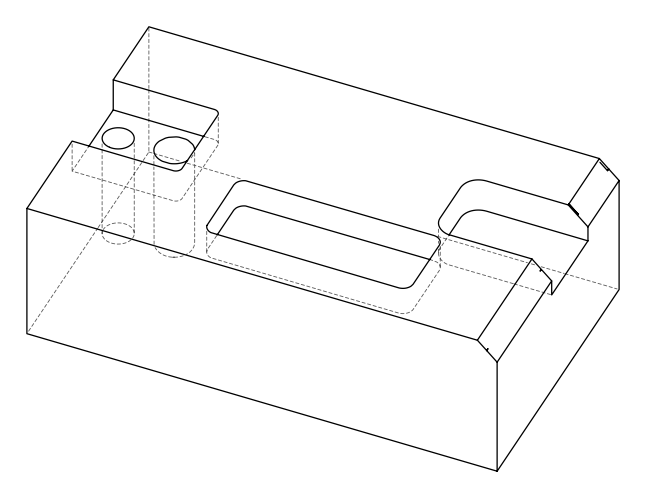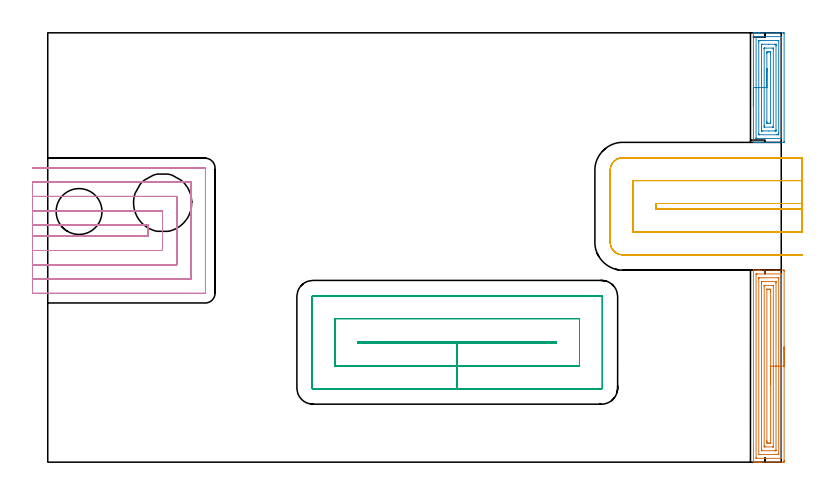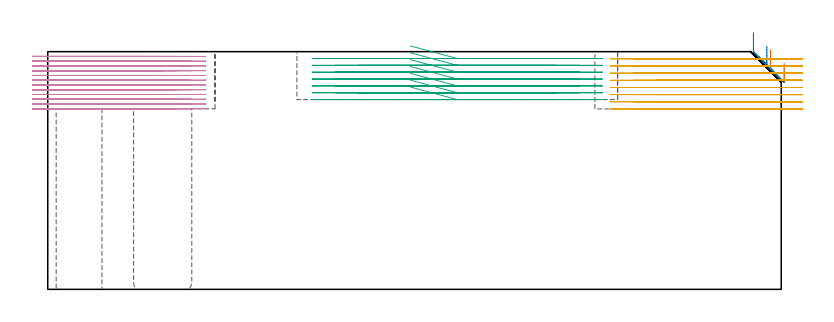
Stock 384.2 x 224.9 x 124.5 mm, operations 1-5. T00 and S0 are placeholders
(PLAN: 7 operations, 5 tool changes, 68.6 min)
(1 AREA_MILL | FG_CHAMFER_SURFACE | UGT0205_001 | 5.13 min | 13996 mm3)
(2 AREA_MILL_1 | FG_CHAMFER_SURFACE_1 | UGT0205_001 | 3.05 min | 8397 mm3)
(3 MILL_RECTANGULAR_POCKET | POCKET_RECTANGULAR_STRAIGHT | NXT0201_012 | Follow Part, ap 4, ae 75% | 13.91 min | 271774 mm3)
(4 MILL_SLOT | SLOT_PARTIAL_RECTANGULAR | NXT0201_013 | Follow Part, ap 2.5, ae 75% | 30.08 min | 198194 mm3)
(5 MILL_SLOT_1 | SLOT_PARTIAL_RECTANGULAR_1 | NXT0201_012 | Follow Part, ap 4, ae 75% | 11.74 min | 191197 mm3)
(6 MILL_THROUGH_HOLE_FROM_SOLID_MATERIAL | STEP1HOLE | NXT0201_007 | Circular | 4.25 min | 68809 mm3)
(7 INDEXABLE_INSERT_DRILL_THROUGH_HOLE_FROM_SOLID | STEP1HOLE_1 | NXT0302_019 | 0.4 min | 42776 mm3)
(TOOL UGT0205_001 | Chamfer Mill 20 x 3 x 45 deg. | D20 FL50 Z2)
(TOOL NXT0201_012 | ENDMILL 16mm [2P460-1600-NA 1630] | D16 FL38 Z6)
(TOOL NXT0201_013 | ENDMILL 10mm | D10 FL30 Z4)
(TOOL NXT0201_007 | ENDMILL 25mm [R216.25-25050GCK54P 1620] | D25 R3 FL54 Z5)
(TOOL NXT0302_019 | Index. Insert Drill 24mm [880-D2400L25-05] | D24 PA176 FL120 Z2)
(OP 1 AREA_MILL)
G17 G21 G94 G90
T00 M6
G54
G17 G0 G90 X385.7 Y60.3 S1061 M3
G43 Z134.5 H0
Z118.4
G94 G1 Y60.262 Z117.528 F250.
Y60.148 Z116.664
Y59.959 Z115.812
Y59.697 Z114.98
Y59.363 Z114.174
Y58.96 Z113.4
Y58.492 Z112.664
Y57.96 Z111.972
Y57.371 Z111.329
Y56.728 Z110.74
Y56.036 Z110.209
Y55.3 Z109.74
Y54.526 Z109.337
Y53.72 Z109.003
Y52.888 Z108.741
Y52.037 Z108.552
Y51.172 Z108.438
Y50.3 Z108.4
Y0.919
X385.699 Y0.549 Z108.401
X385.693 Y0.037 Z108.403
X385.691 Y0.008 Z108.405
X385.182 Y0.003 Z108.914
X384.635 Y0. Z109.461
X373.662 Z120.431
X372.985 Z121.113
X372.776 Z121.321
X372.099 Z121.998
X371.89 Z122.207
X371.472 Z122.627
X370.535 Z123.564
X369.844 Z124.254
X369.617 Z124.474
X369.603 Y0.008 Z124.489
X369.6 Y0.105 Z124.5
Y100.495
X369.603 Y100.592 Z124.489
X369.617 Y100.6 Z124.474
X369.843 Z124.255
X370.535 Z123.564
X371.473 Z122.626
X371.89 Z122.207
X372.099 Z121.999
X372.776 Z121.321
X372.985 Z121.113
X373.662 Z120.431
X381.468 Z112.628
X385.182 Z108.914
X385.524 Y100.597 Z108.572
X385.691 Y100.59 Z108.405
X385.699 Y100.422 Z108.399
X385.7 Y100.051 Z108.4
Y50.3
X384.286 Z109.814
Y2.326
X384.279 Y2.107 Z109.821
X384.27 Y2.01 Z109.83
X384.06 Y2.005 Z110.04
X383.735 Y2. Z110.365
X371.329 Z122.771
X371.135 Y2.002 Z122.965
X371.076 Y2.005 Z123.024
X371.021 Y2.012 Z123.079
X371.018 Y2.107 Z123.082
X371.014 Y2.315 Z123.086
Y98.274
X371.021 Y98.493 Z123.079
X371.03 Y98.59 Z123.07
X371.24 Y98.595 Z122.86
X371.566 Y98.6 Z122.535
X383.972 Z110.128
X384.165 Y98.598 Z109.935
X384.224 Y98.595 Z109.876
X384.279 Y98.588 Z109.821
X384.282 Y98.493 Z109.818
X384.286 Y98.285 Z109.814
Y50.3
X382.872 Z111.228
X382.871 Y4.643 Z111.229
X382.867 Y4.103 Z111.233
X382.865 Y4.025 Z111.235
X382.728 Y4.009 Z111.372
X382.625 Y4.001 Z111.475
X372.776 Y4. Z121.324
X372.674 Y4.001 Z121.426
X372.47 Y4.009 Z121.63
X372.434 Y4.014 Z121.666
X372.432 Y4.023 Z121.668
X372.429 Y4.053 Z121.671
Y95.957
X372.433 Y96.497 Z121.667
X372.435 Y96.575 Z121.665
X372.572 Y96.591 Z121.528
X372.675 Y96.599 Z121.425
X382.524 Y96.6 Z111.576
X382.626 Y96.599 Z111.474
X382.83 Y96.591 Z111.27
X382.866 Y96.586 Z111.234
X382.868 Y96.577 Z111.232
X382.871 Y96.547 Z111.229
X382.872 Y50.3 Z111.228
X381.457 Z112.643
Y6.768
X381.453 Y6.065 Z112.647
X381.451 Y6.021 Z112.649
X381.421 Y6.01 Z112.679
X381.326 Y6.005 Z112.774
X381.135 Y6.002 Z112.965
X380.752 Y6. Z113.348
X374.114 Y6.001 Z119.986
X373.957 Y6.003 Z120.143
X373.879 Y6.008 Z120.221
X373.849 Y6.013 Z120.251
X373.848 Y6.038 Z120.252
X373.843 Y6.586 Z120.257
Y6.768
Y93.832
X373.847 Y94.535 Z120.253
X373.849 Y94.579 Z120.251
X373.88 Y94.59 Z120.22
X373.974 Y94.595 Z120.126
X374.166 Y94.598 Z119.934
X374.548 Y94.6 Z119.552
X381.186 Y94.599 Z112.914
X381.343 Y94.597 Z112.757
X381.421 Y94.592 Z112.679
X381.451 Y94.587 Z112.649
X381.452 Y94.562 Z112.648
X381.457 Y94.014 Z112.643
Y93.832
Y50.3
X380.043 Z114.057
Y8.367
X380.04 Y8.189 Z114.06
X380.036 Y8.071 Z114.064
X380.029 Y8.009 Z114.071
X380.001 Y8.007 Z114.099
X379.865 Y8.003 Z114.235
X379.522 Y8. Z114.578
X375.976 Y8.001 Z118.124
X375.435 Y8.01 Z118.665
X375.264 Y8.02 Z118.836
X375.259 Y8.367 Z118.841
X375.258 Y8.545 Z118.842
X375.257 Y92.233 Z118.843
X375.26 Y92.412 Z118.84
X375.264 Y92.529 Z118.836
X375.271 Y92.591 Z118.829
X375.299 Y92.593 Z118.801
X375.435 Y92.597 Z118.665
X375.778 Y92.6 Z118.322
X379.324 Y92.599 Z114.776
X379.865 Y92.59 Z114.235
X380.036 Y92.58 Z114.064
X380.041 Y92.234 Z114.059
X380.043 Y92.055 Z114.058
Y50.3 Z114.057
X378.629 Z115.471
X378.628 Y10.321 Z115.472
X378.627 Y10.053 Z115.473
X378.625 Y10.021 Z115.475
X378.623 Y10.012 Z115.477
X378.605 Y10.009 Z115.495
X378.521 Y10.003 Z115.579
X378.413 Y10. Z115.687
X378.093 Z116.007
X377.527 Z116.573
X377.207 Y10.002 Z116.893
X376.886 Y10.006 Z117.214
X376.679 Y10.01 Z117.421
X376.676 Y10.143 Z117.424
X376.674 Y10.321 Z117.426
X376.671 Y10.858 Z117.429
Y11.21
X376.672 Y90.279 Z117.428
X376.673 Y90.547 Z117.427
X376.675 Y90.579 Z117.425
X376.677 Y90.588 Z117.423
X376.695 Y90.591 Z117.405
X376.78 Y90.597 Z117.32
X376.887 Y90.6 Z117.213
X377.207 Z116.893
X377.773 Z116.327
X378.093 Y90.598 Z116.007
X378.414 Y90.594 Z115.686
X378.621 Y90.59 Z115.479
X378.624 Y90.457 Z115.476
X378.626 Y90.279 Z115.474
X378.629 Y89.742 Z115.471
Y89.39
Y50.3
Y49.428 Z115.509
Y48.564 Z115.623
Y47.712 Z115.812
Y46.88 Z116.074
Y46.074 Z116.408
Y45.3 Z116.811
Y44.564 Z117.28
Y43.872 Z117.811
Y43.229 Z118.4
Y42.64 Z119.043
Y42.109 Z119.735
Y41.64 Z120.471
Y41.237 Z121.245
Y40.903 Z122.051
Y40.641 Z122.883
Y40.452 Z123.735
Y40.338 Z124.6
Y40.3 Z125.471
G0 Z134.5
M5
M2
(OP 2 AREA_MILL_1)
G17 G21 G94 G90
T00 M6
G54
G17 G0 G90 X369.6 Y186.2 S1061 M3
G43 Z134.5 H0
G94 G1 Y186.238 Z133.628 F250.
Y186.352 Z132.763
Y186.541 Z131.912
Y186.803 Z131.08
Y187.137 Z130.274
Y187.54 Z129.5
Y188.008 Z128.764
Y188.54 Z128.072
Y189.129 Z127.429
Y189.772 Z126.839
Y190.464 Z126.308
Y191.2 Z125.84
Y191.974 Z125.437
Y192.78 Z125.103
Y193.612 Z124.841
Y194.464 Z124.652
Y195.328 Z124.538
Y196.2 Z124.5
Y224.746
X369.603 Y224.891 Z124.488
X369.626 Y224.9 Z124.465
X369.957 Z124.142
X370.392 Z123.707
X371.004 Z123.091
X372.196 Z121.901
X372.776 Z121.318
X381.493 Z112.604
X385.182 Z108.915
X385.475 Y224.898 Z108.623
X385.692 Y224.89 Z108.406
X385.699 Y224.672 Z108.399
X385.7 Y168.1 Z108.4
X385.696 Y167.725 Z108.402
X385.691 Y167.51 Z108.406
X385.473 Y167.5 Z108.624
X373.372 Z120.723
X372.776 Z121.318
X372.196 Z121.901
X371.89 Z122.206
X371.31 Z122.787
X371.004 Z123.091
X370.392 Z123.707
X369.957 Z124.142
X369.626 Z124.465
X369.602 Y167.509 Z124.488
X369.6 Y167.654 Z124.5
Y196.2
X371.014 Z123.086
Y222.516
X371.018 Y222.736 Z123.082
X371.021 Y222.845 Z123.079
X371.024 Y222.89 Z123.076
X371.127 Y222.893 Z122.973
X371.51 Y222.899 Z122.59
X383.915 Z110.185
X384.153 Y222.895 Z109.947
X384.247 Y222.89 Z109.853
X384.279 Y222.886 Z109.821
X384.281 Y222.842 Z109.819
X384.284 Y222.737 Z109.816
X384.286 Y222.526 Z109.814
Y169.884
X384.282 Y169.664 Z109.818
X384.279 Y169.555 Z109.821
X384.276 Y169.51 Z109.824
X384.173 Y169.507 Z109.927
X383.79 Y169.501 Z110.31
X371.385 Z122.715
X371.147 Y169.505 Z122.953
X371.053 Y169.51 Z123.047
X371.021 Y169.513 Z123.079
X371.019 Y169.558 Z123.081
X371.016 Y169.663 Z123.084
X371.014 Y169.874 Z123.086
Y196.2
X372.428 Z121.672
X372.429 Y219.84 Z121.671
X372.43 Y220.188 Z121.67
X372.435 Y220.732 Z121.665
X372.448 Y220.89 Z121.652
X372.611 Y220.898 Z121.489
X372.776 Y220.899 Z121.324
X373.495 Y220.9 Z120.605
X382.524 Y220.899 Z111.576
X382.691 Y220.896 Z111.409
X382.802 Y220.89 Z111.298
X382.865 Y220.882 Z111.235
X382.867 Y220.848 Z111.233
X382.87 Y220.732 Z111.23
X382.871 Y220.382 Z111.229
Y172.56
X382.87 Y172.212 Z111.23
X382.864 Y171.668 Z111.236
X382.852 Y171.51 Z111.248
X382.689 Y171.502 Z111.411
X382.524 Y171.501 Z111.576
X381.805 Y171.5 Z112.295
X372.776 Y171.501 Z121.324
X372.609 Y171.504 Z121.491
X372.498 Y171.51 Z121.602
X372.435 Y171.518 Z121.665
X372.433 Y171.552 Z121.667
X372.43 Y171.668 Z121.67
X372.429 Y172.018 Z121.671
X372.428 Y196.2 Z121.672
X373.843 Z120.257
Y218.056
X373.845 Y218.764 Z120.255
X373.848 Y218.866 Z120.252
X373.849 Y218.888 Z120.251
X373.868 Y218.891 Z120.232
X373.919 Y218.895 Z120.181
X374.129 Y218.899 Z119.971
X374.548 Y218.9 Z119.552
X377.65 Z116.45
X380.752 Z113.348
X381.186 Y218.899 Z112.914
X381.38 Y218.897 Z112.72
X381.428 Y218.893 Z112.672
X381.448 Y218.89 Z112.652
X381.451 Y218.879 Z112.649
X381.453 Y218.813 Z112.647
X381.457 Y218.238 Z112.643
Y218.056
Y174.344
X381.455 Y173.636 Z112.645
X381.452 Y173.534 Z112.648
X381.451 Y173.512 Z112.649
X381.432 Y173.509 Z112.668
X381.381 Y173.505 Z112.719
X381.171 Y173.501 Z112.929
X380.752 Y173.5 Z113.348
X377.65 Z116.45
X374.548 Z119.552
X374.114 Y173.501 Z119.986
X373.92 Y173.503 Z120.18
X373.872 Y173.507 Z120.228
X373.852 Y173.51 Z120.248
X373.849 Y173.521 Z120.251
X373.847 Y173.587 Z120.253
X373.843 Y174.162 Z120.257
Y174.344
Y196.2
X375.257 Z118.843
Y216.629
X375.258 Y216.748 Z118.842
X375.261 Y216.843 Z118.839
X375.266 Y216.891 Z118.834
X375.279 Y216.894 Z118.821
X375.435 Y216.898 Z118.665
X375.696 Y216.9 Z118.404
X379.955 Y216.898 Z114.145
X380.009 Y216.895 Z114.091
X380.033 Y216.891 Z114.067
X380.037 Y216.808 Z114.063
X380.042 Y216.45 Z114.058
X380.043 Y216.271 Z114.057
Y216.093
Y175.771
X380.042 Y175.652 Z114.058
X380.038 Y175.557 Z114.062
X380.034 Y175.509 Z114.066
X380.021 Y175.506 Z114.079
X379.865 Y175.502 Z114.235
X379.604 Y175.5 Z114.496
X375.345 Y175.501 Z118.755
X375.291 Y175.505 Z118.809
X375.267 Y175.509 Z118.833
X375.263 Y175.592 Z118.837
X375.258 Y175.95 Z118.842
X375.257 Y176.129 Z118.843
Y176.307
Y196.2
X376.671 Z117.429
Y214.134
X376.673 Y214.487 Z117.427
X376.676 Y214.757 Z117.424
X376.678 Y214.882 Z117.422
X376.805 Y214.892 Z117.295
X377.207 Y214.897 Z116.893
X377.683 Y214.9 Z116.417
X378.093 Y214.899 Z116.007
X378.574 Y214.896 Z115.526
X378.616 Y214.89 Z115.484
X378.622 Y214.847 Z115.478
X378.625 Y214.487 Z115.475
X378.628 Y213.948 Z115.472
X378.629 Y178.266 Z115.471
X378.627 Y177.913 Z115.473
X378.624 Y177.643 Z115.476
X378.622 Y177.518 Z115.478
X378.495 Y177.508 Z115.605
X378.093 Y177.503 Z116.007
X377.616 Y177.5 Z116.484
X377.207 Y177.501 Z116.893
X376.726 Y177.504 Z117.374
X376.684 Y177.51 Z117.416
X376.678 Y177.553 Z117.422
X376.675 Y177.913 Z117.425
X376.672 Y178.452 Z117.428
X376.671 Y196.2 Z117.429
Y197.072 Z117.467
Y197.936 Z117.581
Y198.788 Z117.77
Y199.62 Z118.032
Y200.426 Z118.366
Y201.2 Z118.769
Y201.936 Z119.237
Y202.628 Z119.768
Y203.271 Z120.358
Y203.86 Z121.001
Y204.392 Z121.693
Y204.86 Z122.429
Y205.263 Z123.203
Y205.597 Z124.009
Y205.859 Z124.841
Y206.048 Z125.692
Y206.162 Z126.557
Y206.2 Z127.429
G0 Z134.5
M5
M2
(OP 3 MILL_RECTANGULAR_POCKET)
G17 G21 G94 G90
T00 M6
G54
G17 G0 G90 X189.922 Y62.4 S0 M3
G43 Z134.5 H1
Z127.5
G94 G1 X214.5 Z120.914 F250.
X266.5 F500.
Y63.2
X162.5
Y62.4
X214.5
Y50.4
X278.5
Y75.2
X150.5
Y50.4
X214.5
Y38.4
X290.
G3 X290.5 Y38.9 R0.5
G1 Y86.7
G3 X290. Y87.2 R0.5
G1 X139.
G3 X138.5 Y86.7 R0.5
G1 Y38.9
G3 X139. Y38.4 R0.5
G1 X214.5
X215.5
G0 X189.922 Y62.4 Z123.914
G1 X214.5 Z117.329 F250.
X266.5 F500.
Y63.2
X162.5
Y62.4
X214.5
Y50.4
X278.5
Y75.2
X150.5
Y50.4
X214.5
Y38.4
X290.
G3 X290.5 Y38.9 R0.5
G1 Y86.7
G3 X290. Y87.2 R0.5
G1 X139.
G3 X138.5 Y86.7 R0.5
G1 Y38.9
G3 X139. Y38.4 R0.5
G1 X214.5
X215.5
G0 X189.922 Y62.4 Z120.329
G1 X214.5 Z113.743 F250.
X266.5 F500.
Y63.2
X162.5
Y62.4
X214.5
Y50.4
X278.5
Y75.2
X150.5
Y50.4
X214.5
Y38.4
X290.
G3 X290.5 Y38.9 R0.5
G1 Y86.7
G3 X290. Y87.2 R0.5
G1 X139.
G3 X138.5 Y86.7 R0.5
G1 Y38.9
G3 X139. Y38.4 R0.5
G1 X214.5
X215.5
G0 X189.922 Y62.4 Z116.743
G1 X214.5 Z110.157 F250.
X266.5 F500.
Y63.2
X162.5
Y62.4
X214.5
Y50.4
X278.5
Y75.2
X150.5
Y50.4
X214.5
Y38.4
X290.
G3 X290.5 Y38.9 R0.5
G1 Y86.7
G3 X290. Y87.2 R0.5
G1 X139.
G3 X138.5 Y86.7 R0.5
G1 Y38.9
G3 X139. Y38.4 R0.5
G1 X214.5
X215.5
G0 X189.922 Y62.4 Z113.157
G1 X214.5 Z106.571 F250.
X266.5 F500.
Y63.2
X162.5
Y62.4
X214.5
Y50.4
X278.5
Y75.2
X150.5
Y50.4
X214.5
Y38.4
X290.
G3 X290.5 Y38.9 R0.5
G1 Y86.7
G3 X290. Y87.2 R0.5
G1 X139.
G3 X138.5 Y86.7 R0.5
G1 Y38.9
G3 X139. Y38.4 R0.5
G1 X214.5
X215.5
G0 X189.922 Y62.4 Z109.571
G1 X214.5 Z102.986 F250.
X266.5 F500.
Y63.2
X162.5
Y62.4
X214.5
Y50.4
X278.5
Y75.2
X150.5
Y50.4
X214.5
Y38.4
X290.
G3 X290.5 Y38.9 R0.5
G1 Y86.7
G3 X290. Y87.2 R0.5
G1 X139.
G3 X138.5 Y86.7 R0.5
G1 Y38.9
G3 X139. Y38.4 R0.5
G1 X214.5
X215.5
G0 X189.922 Y62.4 Z105.986
G1 X214.5 Z99.4 F250.
X266.5 F500.
Y63.2
X162.5
Y62.4
X214.5
Y50.4
X278.5
Y75.2
X150.5
Y50.4
X214.5
Y38.4
X290.
G3 X290.5 Y38.9 R0.5
G1 Y86.7
G3 X290. Y87.2 R0.5
G1 X139.
G3 X138.5 Y86.7 R0.5
G1 Y38.9
G3 X139. Y38.4 R0.5
G1 X214.5
X215.5
G0 Z134.5
M5
M2
(OP 4 MILL_SLOT)
G17 G21 G94 G90
T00 M6
G54
G17 G0 G90 X-8. Y118.4 S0 M3
G43 Z134.5 H0
Z122.008
G94 G1 X-5. F250.
X52.6 F500.
Y124.2
X-5.
X-8. F250.
Y110.9
X-5.
X60.1 F500.
Y131.7
X-5.
X-8. F250.
Y103.4
X-5.
X67.6 F500.
Y139.2
X-5.
X-8. F250.
Y95.9
X-5.
X75.1 F500.
Y146.7
X-5.
X-8. F250.
Y88.4
X-5.
X82.5 F500.
X82.555 Y88.405
X82.595 Y88.445
X82.6 Y88.5
Y154.1
X82.595 Y154.155
X82.555 Y154.195
X82.5 Y154.2
X-5.
X-8. F250.
G0 Y118.4 Z119.517
G1 X-5.
X52.6 F500.
Y124.2
X-5.
X-8. F250.
Y110.9
X-5.
X60.1 F500.
Y131.7
X-5.
X-8. F250.
Y103.4
X-5.
X67.6 F500.
Y139.2
X-5.
X-8. F250.
Y95.9
X-5.
X75.1 F500.
Y146.7
X-5.
X-8. F250.
Y88.4
X-5.
X82.5 F500.
X82.555 Y88.405
X82.595 Y88.445
X82.6 Y88.5
Y154.1
X82.595 Y154.155
X82.555 Y154.195
X82.5 Y154.2
X-5.
X-8. F250.
G0 Y118.4 Z117.025
G1 X-5.
X52.6 F500.
Y124.2
X-5.
X-8. F250.
Y110.9
X-5.
X60.1 F500.
Y131.7
X-5.
X-8. F250.
Y103.4
X-5.
X67.6 F500.
Y139.2
X-5.
X-8. F250.
Y95.9
X-5.
X75.1 F500.
Y146.7
X-5.
X-8. F250.
Y88.4
X-5.
X82.5 F500.
X82.555 Y88.405
X82.595 Y88.445
X82.6 Y88.5
Y154.1
X82.595 Y154.155
X82.555 Y154.195
X82.5 Y154.2
X-5.
X-8. F250.
G0 Y118.4 Z114.533
G1 X-5.
X52.6 F500.
Y124.2
X-5.
X-8. F250.
Y110.9
X-5.
X60.1 F500.
Y131.7
X-5.
X-8. F250.
Y103.4
X-5.
X67.6 F500.
Y139.2
X-5.
X-8. F250.
Y95.9
X-5.
X75.1 F500.
Y146.7
X-5.
X-8. F250.
Y88.4
X-5.
X82.5 F500.
X82.555 Y88.405
X82.595 Y88.445
X82.6 Y88.5
Y154.1
X82.595 Y154.155
X82.555 Y154.195
X82.5 Y154.2
X-5.
X-8. F250.
G0 Y118.4 Z112.042
G1 X-5.
X52.6 F500.
Y124.2
X-5.
X-8. F250.
Y110.9
X-5.
X60.1 F500.
Y131.7
X-5.
X-8. F250.
Y103.4
X-5.
X67.6 F500.
Y139.2
X-5.
X-8. F250.
Y95.9
X-5.
X75.1 F500.
Y146.7
X-5.
X-8. F250.
Y88.4
X-5.
X82.5 F500.
X82.555 Y88.405
X82.595 Y88.445
X82.6 Y88.5
Y154.1
X82.595 Y154.155
X82.555 Y154.195
X82.5 Y154.2
X-5.
X-8. F250.
G0 Y118.4 Z109.55
G1 X-5.
X52.6 F500.
Y124.2
X-5.
X-8. F250.
Y110.9
X-5.
X60.1 F500.
Y131.7
X-5.
X-8. F250.
Y103.4
X-5.
X67.6 F500.
Y139.2
X-5.
X-8. F250.
Y95.9
X-5.
X75.1 F500.
Y146.7
X-5.
X-8. F250.
Y88.4
X-5.
X82.5 F500.
X82.555 Y88.405
X82.595 Y88.445
X82.6 Y88.5
Y154.1
X82.595 Y154.155
X82.555 Y154.195
X82.5 Y154.2
X-5.
X-8. F250.
G0 Y118.4 Z107.058
G1 X-5.
X52.6 F500.
Y124.2
X-5.
X-8. F250.
Y110.9
X-5.
X60.1 F500.
Y131.7
X-5.
X-8. F250.
Y103.4
X-5.
X67.6 F500.
Y139.2
X-5.
X-8. F250.
Y95.9
X-5.
X75.1 F500.
Y146.7
X-5.
X-8. F250.
Y88.4
X-5.
X82.5 F500.
X82.555 Y88.405
X82.595 Y88.445
X82.6 Y88.5
Y154.1
X82.595 Y154.155
X82.555 Y154.195
X82.5 Y154.2
X-5.
X-8. F250.
G0 Y118.4 Z104.567
G1 X-5.
X52.6 F500.
Y124.2
X-5.
X-8. F250.
Y110.9
X-5.
X60.1 F500.
Y131.7
X-5.
X-8. F250.
Y103.4
X-5.
X67.6 F500.
Y139.2
X-5.
X-8. F250.
Y95.9
X-5.
X75.1 F500.
Y146.7
X-5.
X-8. F250.
Y88.4
X-5.
X82.5 F500.
X82.555 Y88.405
X82.595 Y88.445
X82.6 Y88.5
Y154.1
X82.595 Y154.155
X82.555 Y154.195
X82.5 Y154.2
X-5.
X-8. F250.
G0 Y118.4 Z102.075
G1 X-5.
X52.6 F500.
Y124.2
X-5.
X-8. F250.
Y110.9
X-5.
X60.1 F500.
Y131.7
X-5.
X-8. F250.
Y103.4
X-5.
X67.6 F500.
Y139.2
X-5.
X-8. F250.
Y95.9
X-5.
X75.1 F500.
Y146.7
X-5.
X-8. F250.
Y88.4
X-5.
X82.5 F500.
X82.555 Y88.405
X82.595 Y88.445
X82.6 Y88.5
Y154.1
X82.595 Y154.155
X82.555 Y154.195
X82.5 Y154.2
X-5.
X-8. F250.
G0 Y118.4 Z99.583
G1 X-5.
X52.6 F500.
Y124.2
X-5.
X-8. F250.
Y110.9
X-5.
X60.1 F500.
Y131.7
X-5.
X-8. F250.
Y103.4
X-5.
X67.6 F500.
Y139.2
X-5.
X-8. F250.
Y95.9
X-5.
X75.1 F500.
Y146.7
X-5.
X-8. F250.
Y88.4
X-5.
X82.5 F500.
X82.555 Y88.405
X82.595 Y88.445
X82.6 Y88.5
Y154.1
X82.595 Y154.155
X82.555 Y154.195
X82.5 Y154.2
X-5.
X-8. F250.
G0 Y118.4 Z97.092
G1 X-5.
X52.6 F500.
Y124.2
X-5.
X-8. F250.
Y110.9
X-5.
X60.1 F500.
Y131.7
X-5.
X-8. F250.
Y103.4
X-5.
X67.6 F500.
Y139.2
X-5.
X-8. F250.
Y95.9
X-5.
X75.1 F500.
Y146.7
X-5.
X-8. F250.
Y88.4
X-5.
X82.5 F500.
X82.555 Y88.405
X82.595 Y88.445
X82.6 Y88.5
Y154.1
X82.595 Y154.155
X82.555 Y154.195
X82.5 Y154.2
X-5.
X-8. F250.
G0 Y118.4 Z94.6
G1 X-5.
X52.6 F500.
Y124.2
X-5.
X-8. F250.
Y110.9
X-5.
X60.1 F500.
Y131.7
X-5.
X-8. F250.
Y103.4
X-5.
X67.6 F500.
Y139.2
X-5.
X-8. F250.
Y95.9
X-5.
X75.1 F500.
Y146.7
X-5.
X-8. F250.
Y88.4
X-5.
X82.5 F500.
X82.555 Y88.405
X82.595 Y88.445
X82.6 Y88.5
Y154.1
X82.595 Y154.155
X82.555 Y154.195
X82.5 Y154.2
X-5.
X-8. F250.
G0 Z134.5
M5
M2
(OP 5 MILL_SLOT_1)
G17 G21 G94 G90
T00 M6
G54
G17 G0 G90 X395.2 Y135.533 S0 M3
G43 Z134.5 H1
Z120.75
G94 G1 X392.2 Y135.501 F250.
G2 X391.946 Y135.5 R24. F500.
G1 X318.6
Y132.6
X391.946
G2 X392.2 Y132.599 R24.
G1 X395.2 Y132.567 F250.
X395.199 Y147.566
X392.2 Y147.503
G2 X391.946 Y147.5 R12. F500.
G1 X306.6
Y120.6
X391.946
G2 X392.2 Y120.597 R12.
G1 X395.199 Y120.534 F250.
X394.946 Y159.5
X391.946
X301.2 F500.
G3 X294.6 Y152.9 R6.6
G1 Y115.2
G3 X301.2 Y108.6 R6.6
G1 X391.946
X394.946 F250.
G0 X395.2 Y135.53 Z117.
G1 X392.2 Y135.501
G2 X391.968 Y135.5 R24. F500.
G1 X318.6
Y132.6
X391.968
G2 X392.2 Y132.599 R24.
G1 X395.2 Y132.57 F250.
X395.199 Y147.56
X392.2 Y147.502
G2 X391.968 Y147.5 R12. F500.
G1 X306.6
Y120.6
X391.968
G2 X392.2 Y120.598 R12.
G1 X395.199 Y120.54 F250.
X394.968 Y159.5
X391.968
X301.2 F500.
G3 X294.6 Y152.9 R6.6
G1 Y115.2
G3 X301.2 Y108.6 R6.6
G1 X391.968
X394.968 F250.
G0 X395.2 Y135.5 Z113.25
G1 X392.2
X318.6 F500.
Y132.6
X392.2
X395.2 F250.
Y147.5
X392.2
X306.6 F500.
Y120.6
X392.2
X395.2 F250.
Y159.5
X392.2
X301.2 F500.
G3 X294.6 Y152.9 R6.6
G1 Y115.2
G3 X301.2 Y108.6 R6.6
G1 X392.2
X395.2 F250.
G0 Y135.5 Z109.5
G1 X392.2
X318.6 F500.
Y132.6
X392.2
X395.2 F250.
Y147.5
X392.2
X306.6 F500.
Y120.6
X392.2
X395.2 F250.
Y159.5
X392.2
X301.2 F500.
G3 X294.6 Y152.9 R6.6
G1 Y115.2
G3 X301.2 Y108.6 R6.6
G1 X392.2
X395.2 F250.
G0 Y135.5 Z105.75
G1 X392.2
X318.6 F500.
Y132.6
X392.2
X395.2 F250.
Y147.5
X392.2
X306.6 F500.
Y120.6
X392.2
X395.2 F250.
Y159.5
X392.2
X301.2 F500.
G3 X294.6 Y152.9 R6.6
G1 Y115.2
G3 X301.2 Y108.6 R6.6
G1 X392.2
X395.2 F250.
G0 Y135.5 Z102.
G1 X392.2
X318.6 F500.
Y132.6
X392.2
X395.2 F250.
Y147.5
X392.2
X306.6 F500.
Y120.6
X392.2
X395.2 F250.
Y159.5
X392.2
X301.2 F500.
G3 X294.6 Y152.9 R6.6
G1 Y115.2
G3 X301.2 Y108.6 R6.6
G1 X392.2
X395.2 F250.
G0 Y135.5 Z98.25
G1 X392.2
X318.6 F500.
Y132.6
X392.2
X395.2 F250.
Y147.5
X392.2
X306.6 F500.
Y120.6
X392.2
X395.2 F250.
Y159.5
X392.2
X301.2 F500.
G3 X294.6 Y152.9 R6.6
G1 Y115.2
G3 X301.2 Y108.6 R6.6
G1 X392.2
X395.2 F250.
G0 Y135.5 Z94.5
G1 X392.2
X318.6 F500.
Y132.6
X392.2
X395.2 F250.
Y147.5
X392.2
X306.6 F500.
Y120.6
X392.2
X395.2 F250.
Y159.5
X392.2
X301.2 F500.
G3 X294.6 Y152.9 R6.6
G1 Y115.2
G3 X301.2 Y108.6 R6.6
G1 X392.2
X395.2 F250.
G0 Z134.5
M5
M2
